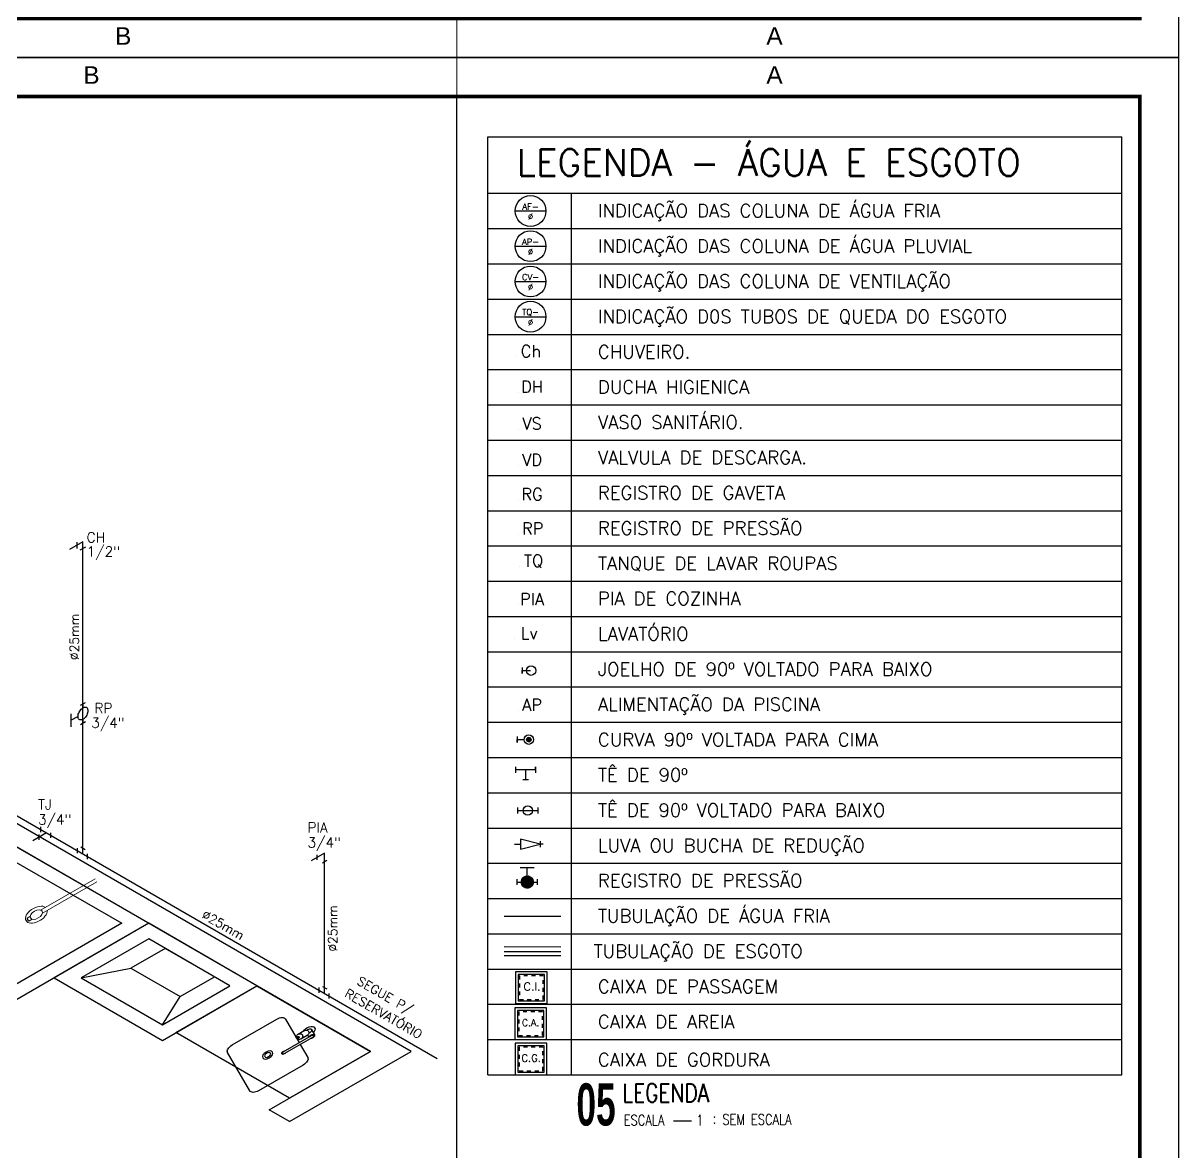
# Model space of a CAD drawing. Header units: millimetres. Extents: x -336 to -33, y -135 to 770.
# Drawn here: x -167.6 to -137.99, y 668.27 to 697.19 of the extents above; entities that cross this region are included whole.
import ezdxf
from ezdxf.enums import TextEntityAlignment as Align

# ---------------------------------------------------------------- set-up
doc = ezdxf.new("R2010")
doc.units = ezdxf.units.MM
doc.header["$LTSCALE"] = 50
doc.header["$MEASUREMENT"] = 0
for name, pattern in [('CONTINU', [0]), ('HIDDEN', [0.375, 0.25, -0.125]), ('HIDDENX2', [0.75, 0.5, -0.25])]:
    doc.linetypes.add(name, pattern=pattern)
doc.layers.get('0').update_dxf_attribs({"linetype": 'CONTINUOUS'})
for name, color, linetype in [('-HIDRO', 8, 'CONTINUOUS'), ('A-PEN-R', 1, 'CONTINUOUS'), ('A-PEN-Y', 2, 'CONTINUOUS'), ('AF', 5, 'CONTINUOUS'), ('CONEXAO_AG_FRIA', 2, 'CONTINUOUS'), ('CONEXÃO_HIDRÁULICA', 2, 'CONTINUOUS'), ('Diametro', 2, 'CONTINUOUS'), ('Eixo', 4, 'HIDDENX2'), ('HIDROGRAFIA', 4, 'CONTINUOUS'), ("LINHA - PROJETU'S", 1, 'CONTINUOUS'), ("PRANCHA - PROJETU'S", 7, 'CONTINUOUS'), ('TUBULAÇÃO_ESGOTO', 5, 'CONTINUOUS'), ('TUBULAÇÃO_HIDRÁULICA', 5, 'CONTINUOUS'), ('TXT_0', 7, 'CONTINUOUS'), ('TXT_1', 2, 'CONTINUOUS'), ('TXT_2', 6, 'CONTINUOUS')]:
    doc.layers.add(name, color=color, linetype=linetype)
doc.layers.add('E-Lay-9', color=9, linetype='CONTINUOUS', lineweight=9)
doc.styles.add('ADITIVOCAD', font='ROMANS.shx')
doc.styles.add('ARIAL', font='arial.ttf', dxfattribs={"height": 2})
doc.styles.add('R80', font='simplex.shx', dxfattribs={"height": 12})
doc.styles.add('REG140', font='romans.shx', dxfattribs={"width": 0.8, "height": 0.35})
doc.styles.add('REG80', font='romans.shx', dxfattribs={"width": 0.8, "height": 0.2})
doc.styles.add('ROMANS', font='romans', dxfattribs={"height": 0.1})
doc.styles.add('SANSSERIF2', font='sanssb__.ttf', dxfattribs={"width": 0.8})

# ---------------------------------------------------------------- blocks, each defined once
blk = doc.blocks.new('ADFSGASDFG')
at = {"layer": "PRANCHA - PROJETU'S", "color": 1}
for p, q in [((360.678, 107.346), (276.578, 107.346)), ((360.678, 47.946), (360.678, 107.346)), ((276.578, 47.946), (360.678, 47.946))]:
    blk.add_line(p, q, dxfattribs=at)
at = {"layer": "PRANCHA - PROJETU'S", "color": 4, "const_width": 0.1}
blk.add_lwpolyline([(279.078, 106.346), (359.678, 106.346), (359.678, 48.946), (279.078, 48.946)], close=True, dxfattribs=at)
blk = doc.blocks.new('CRBODADOSÇ')
at = {"layer": "PRANCHA - PROJETU'S", "color": 3}
blk.add_line((164.825, 196.917), (165.288, 196.917), dxfattribs=at)
at = {"layer": "PRANCHA - PROJETU'S", "color": 3, "style": 'REG80', "width": 0.8}
for s, p in [('ESCALA', (163.548, 196.799)), ('1', (165.407, 196.799)), (':', (165.829, 196.842))]:
    blk.add_text(s, height=0.27, dxfattribs=at).set_placement(p)
at = {"layer": "PRANCHA - PROJETU'S", "color": 2, "style": 'REG140', "width": 0.8}
for tag, p in [('PROJETO', (163.521, 198.067)), ('DESENHO', (163.516, 197.395))]:
    blk.add_attdef(tag, p, '', height=0.472, dxfattribs=at)
at = {"layer": "PRANCHA - PROJETU'S", "style": 'SANSSERIF2', "width": 0.6}
blk.add_attdef('00', text='', height=1.08, dxfattribs=at).set_placement((162.84, 196.795), align=Align.CENTER)
at = {"layer": "PRANCHA - PROJETU'S", "color": 3, "style": 'REG80', "width": 0.8}
blk.add_attdef('ESCALA', (166.075, 196.813), '', height=0.27, dxfattribs=at)
blk = doc.blocks.new('Adh_Afn')
blk.add_line((-0.25, 0), (0.25, 0))
blk.add_circle((0, 0), 0.25)
at = {"flags": 8}
for tag, p in [('$AF', (0, 0.07)), ('$DIAM', (0, -0.091))]:
    blk.add_attdef(tag, text='', height=0.1, dxfattribs=at).set_placement(p, align=Align.MIDDLE)
blk = doc.blocks.new('ADH_HIUTILIZ1')
blk.add_line((0.12, 0), (0.12, 0))
at = {"flags": 8}
blk.add_attdef('$N', text='', height=0.09, dxfattribs=at).set_placement((0.2262, 0.0422), align=Align.MIDDLE)
blk = doc.blocks.new('Adh_cx_j90b')
blk.add_lwpolyline([(-0.068, 0.0225), (-0.068, -0.0225), (-0.068, 0), (-0.0056, 0)])
blk.add_circle((0, 0), 0.0359)
blk = doc.blocks.new('Adh_cx_c90c')
h = blk.add_hatch()
h.set_pattern_fill('_U', color=256, scale=0.002, angle=45, style=0, double=1, pattern_type=0)
h.set_pattern_definition([(45, (-6.0733674, -5.0413484), (-0.00141421356, 0.00141421356), []), (135, (-6.0733674, -5.0413484), (-0.00141421356, -0.00141421356), [])])
h.paths.add_polyline_path([(-0.017, 0, 1), (0.017, 0, 1)])
blk.add_lwpolyline([(-0.088, 0.0225), (-0.088, -0.0225), (-0.088, 0), (-0.0359, 0)])
for radius in [0.0359, 0.017]:
    blk.add_circle((0, 0), radius)
blk = doc.blocks.new('Adh_cx_te90')
for p, q in [((-0.075, -0.0225), (-0.075, 0.0225)), ((0.075, 0), (-0.075, 0)), ((0, -0.075), (0, 0)), ((0.075, 0), (0.075, 0.0225)), ((0.075, 0.0225), (0.075, -0.0225)), ((-0.0225, -0.075), (0.0225, -0.075))]:
    blk.add_line(p, q)
blk = doc.blocks.new('Adh_cx_te90b')
for p, q in [((-0.078, 0.0225), (-0.078, -0.0225)), ((-0.078, 0), (0.078, 0)), ((0.078, -0.0225), (0.078, 0.0225))]:
    blk.add_line(p, q)
blk.add_circle((0, 0), 0.0359)
blk = doc.blocks.new('Adh_cx_lvr')
for p, q in [((0, 0), (-0.15, 0.0375)), ((-0.15, 0.0375), (-0.15, -0.0375)), ((-0.15, -0.0375), (0, 0)), ((0, 0.0225), (0, -0.0225)), ((-0.195, 0), (-0.15, 0)), ((0.0225, 0), (0, 0))]:
    blk.add_line(p, q)
blk = doc.blocks.new('Adh_acs_rg')
h = blk.add_hatch()
h.set_pattern_fill('_U', color=256, scale=0.002, angle=45, style=0, double=1)
h.set_pattern_definition([(45, (-7.4131718, -5.1711377), (-0.00141421356, 0.00141421356), []), (135, (-7.4131718, -5.1711377), (-0.00141421356, -0.00141421356), [])])
h.paths.add_polyline_path([(-0.046, 0, 1), (0.046, 0, 1)])
for p, q in [((0.0525, 0.1082), (-0.0525, 0.1082)), ((0, 0.046), (0, 0.1082)), ((-0.078, 0.0225), (-0.078, -0.0225)), ((0.078, -0.0225), (0.078, 0.0225)), ((-0.078, 0), (-0.046, 0)), ((0.046, 0), (0.078, 0))]:
    blk.add_line(p, q)
blk.add_circle((0, 0), 0.046)
blk = doc.blocks.new('Adhs_RefTbl')
at = {"color": 0, "linetype": 'ByBlock', "ltscale": 0.5}
blk.add_line((-0.321, 0), (0.321, 0), dxfattribs=at)
blk = doc.blocks.new('inp_cx')
for p, q in [((40, 40), (-40, 40)), ((-40, 40), (-40, -40)), ((40, -40), (40, 40)), ((-40, -40), (40, -40))]:
    blk.add_line(p, q)
at = {"color": 1, "linetype": 'Continuous', "ltscale": 0.5}
for p, q in [((33, 33), (-33, 33)), ((-33, 33), (-33, -33)), ((33, -33), (33, 33)), ((-33, -33), (33, -33))]:
    blk.add_line(p, q, dxfattribs=at)
at = {"color": 1, "linetype": 'HIDDEN', "ltscale": 0.5}
for p, q in [((30, 30), (-30, 30)), ((-30, 30), (-30, -30)), ((30, -30), (30, 30)), ((-30, -30), (30, -30))]:
    blk.add_line(p, q, dxfattribs=at)
at = {"style": 'R80'}
blk.add_text('C.I.', height=20.59, dxfattribs=at).set_placement((-19.6, -7.5))
blk = doc.blocks.new('_cxgordu')
for p, q in [((40, 40), (-40, 40)), ((-40, 40), (-40, -40)), ((40, -40), (40, 40)), ((-40, -40), (40, -40))]:
    blk.add_line(p, q)
at = {"color": 1, "linetype": 'Continuous', "ltscale": 0.5}
for p, q in [((33, 33), (-33, 33)), ((-33, 33), (-33, -33)), ((33, -33), (33, 33)), ((-33, -33), (33, -33))]:
    blk.add_line(p, q, dxfattribs=at)
at = {"color": 1, "linetype": 'HIDDEN', "ltscale": 0.5}
for p, q in [((30, 30), (-30, 30)), ((-30, 30), (-30, -30)), ((30, -30), (30, 30)), ((-30, -30), (30, -30))]:
    blk.add_line(p, q, dxfattribs=at)
at = {"style": 'R80'}
blk.add_text('C.G.', height=18.48, dxfattribs=at).set_placement((-24.3, -6.9))
blk = doc.blocks.new('_cxareia')
for p, q in [((40, 40), (-40, 40)), ((-40, 40), (-40, -40)), ((40, -40), (40, 40)), ((-40, -40), (40, -40))]:
    blk.add_line(p, q)
at = {"color": 1, "linetype": 'Continuous', "ltscale": 0.5}
for p, q in [((33, 33), (-33, 33)), ((-33, 33), (-33, -33)), ((33, -33), (33, 33)), ((-33, -33), (33, -33))]:
    blk.add_line(p, q, dxfattribs=at)
at = {"color": 1, "linetype": 'HIDDEN', "ltscale": 0.5}
for p, q in [((30, 30), (-30, 30)), ((-30, 30), (-30, -30)), ((30, -30), (30, 30)), ((-30, -30), (30, -30))]:
    blk.add_line(p, q, dxfattribs=at)
at = {"style": 'R80'}
blk.add_text('C.A.', height=17.28, dxfattribs=at).set_placement((-22, -6.1))
blk = doc.blocks.new('Cuba coz')
at = {"color": 8}
blk.add_line((7.5, -4.5), (7.5, -2.41), dxfattribs=at)
for points in [[(13.41, -6.5), (13.41, -20, 0.414214), (17.41, -24), (44.41, -24, 0.414214), (48.41, -20), (48.41, 20, 0.414214), (44.41, 24), (17.41, 24, 0.414214), (13.41, 20), (13.41, 0.74)], [(6.7, 1.75), (6, 1.75, 0.546464), (4.41, -0.73, -0.10784), (4.5, -1.15), (4.5, -5.5)], [(11.72, 2.5), (7.96, 2.5, 0.133256), (7.32, 2.33, 0.106756), (6.71, 1.77, 0.082828), (6.34, 0.99, 0.071352), (6.19, 0, 0.071352), (6.34, -0.99, 0.082828), (6.71, -1.77, 0.106756), (7.32, -2.33, 0.133256), (7.96, -2.5), (11.72, -2.5)], [(4.41, -0.73, 0.293273), (6, -1.75), (6.7, -1.75)], [(13.41, -1), (13.41, -4.5, 0.414214)]]:
    blk.add_lwpolyline(points, format="xyb", dxfattribs=at)
for points in [[(11.72, -2.5, 0.133256), (12.36, -2.33, 0.106756), (12.97, -1.77, 0.082828), (13.35, -0.99, 0.071352), (13.49, 0, 0.071352), (13.35, 0.99, 0.082828), (12.97, 1.77, 0.106756), (12.36, 2.33, 0.133256), (11.72, 2.5, 0.133256), (11.08, 2.33, 0.106756), (10.47, 1.77, 0.082828), (10.1, 0.99, 0.071352), (9.95, 0, 0.071352), (10.1, -0.99, 0.082828), (10.47, -1.77, 0.106756), (11.08, -2.33, 0.133256)], [(12.47, 0.75, 0.133256), (12.28, 0.7, 0.106756), (12.1, 0.53, 0.082828), (11.98, 0.3, 0.071352), (11.94, 0, 0.071352), (11.98, -0.3, 0.082828), (12.1, -0.53, 0.106756), (12.28, -0.7, 0.133256), (12.47, -0.75, 0.133256), (12.66, -0.7, 0.106756), (12.85, -0.53, 0.082828), (12.96, -0.3, 0.071352), (13, 0, 0.071352), (12.96, 0.3, 0.082828), (12.85, 0.53, 0.106756), (12.66, 0.7, 0.133256)], [(6, -6.5), (23, -6.5, 1), (23, -4.5), (6, -4.5, 1)]]:
    blk.add_lwpolyline(points, format="xyb", close=True, dxfattribs=at)
for radius in [3, 1.75]:
    blk.add_circle((30.91, 0), radius, dxfattribs=at)
for centre, radius, start, end in [((6, 0), 3.5, 45.58469, 244.62307), ((6, -5.5), 1.5, 41.81031, 318.18969), ((6, 0), 3.5, 295.37693, 314.41531), ((23, -5.5), 1.25, 233.1301, 126.8699)]:
    blk.add_arc(centre, radius, start, end, dxfattribs=at)
blk = doc.blocks.new('Chuveiro')
at = {"layer": 'E-Lay-9', "color": 8}
for p, q in [((-0.0311, 0.0156), (-0.3604, 0.0156)), ((0.0509, 0.0156), (0.0311, 0.0156)), ((0.0509, 0.0156), (0.0509, -0.0156)), ((-0.0311, -0.0156), (-0.3604, -0.0156)), ((0.0509, -0.0156), (0.0311, -0.0156))]:
    blk.add_line(p, q, dxfattribs=at)
blk.add_circle((0, 0), 0.0348, dxfattribs=at)
for centre, radius, start, end in [((0, 0), 0.0624, 194.4775, 165.5225), ((0.0093, 0), 0.0444, 339.42663, 20.57337)]:
    blk.add_arc(centre, radius, start, end, dxfattribs=at)
blk = doc.blocks.new('IsoBlk7')
at = {"layer": '-HIDRO', "linetype": 'Continuous'}
for p, q in [((1.7291, -0.686), (-0.6793, 1.7225)), ((-0.3497, 1.1808), (-0.7854, 1.6164)), ((1.517, -0.686), (-0.3497, 1.1808)), ((0.0038, -0.0213), (0.2636, 0.0678)), ((0.4281, -0.4455), (0.5221, -0.1906)), ((1.0928, -1.1102), (0.4988, -0.5163)), ((0.9867, -1.2163), (1.517, -0.686)), ((1.0928, -1.3224), (1.7291, -0.686)), ((1.0928, -1.3224), (0.9867, -1.2163))]:
    blk.add_line(p, q, dxfattribs=at)
for points in [[(-0.3497, -0.2334), (-1.0569, 0.4737), (-0.3497, 1.1808), (0.3574, 0.4737)], [(-0.3497, -0.092), (-0.9154, 0.4737), (-0.3497, 1.0394), (0.2159, 0.4737)], [(0.923, -0.092), (0.3574, 0.4737), (-0.1376, -0.0213), (0.4281, -0.587)], [(0.7816, -0.092), (0.3574, 0.3323), (0.0038, -0.0213), (0.4281, -0.4455)], [(0.7012, -0.0115), (0.4427, 0.2469), (0.2636, 0.0678), (0.5221, -0.1906)]]:
    blk.add_lwpolyline(points, close=True, dxfattribs=at)
at = {"layer": '-HIDRO', "linetype": 'CONTINU'}
blk.add_lwpolyline([(1.0928, -1.1102), (0.4988, -0.5163), (0.923, -0.092), (1.517, -0.686)], close=True, dxfattribs=at)
at = {"layer": '-HIDRO', "rotation": 225}
blk.add_blockref('Chuveiro', (-0.2308, 0.5522), dxfattribs=at)
at = {"layer": '-HIDRO', "xscale": -0.01000000000021828, "yscale": 0.01000000000021828, "zscale": 0.01, "rotation": 45}
blk.add_blockref('Cuba coz', (1.2466, -0.4511, -6.3346), dxfattribs=at)
at = {"layer": 'Diametro', "style": 'ROMANS'}
blk.add_text('DETALHE 06', height=0.1, rotation=315, dxfattribs=at).set_placement((-0.6819, -0.2893), align=Align.CENTER)
blk = doc.blocks.new('ADH_CXI_RG_A')
for p, q in [((0.0195, 0.0667), (-0.0195, 0.0892)), ((0, 0.078), (0, 0.046)), ((-0.0195, -0.0667), (0.0195, -0.0892)), ((0, -0.046), (0, -0.078)), ((0.0398, -0.023), (0.0937, -0.0541)), ((0.0937, -0.1066), (0.0937, -0.0016))]:
    blk.add_line(p, q)
blk.add_lwpolyline([(0.0398, -0.023, 0.064782), (0.0374, -0.0059, 0.052885), (0.0305, 0.0119, 0.05077), (0.0199, 0.0283, 0.057376), (0.0069, 0.0413, 0.075912), (-0.0069, 0.0493, 0.111921), (-0.0199, 0.0513, 0.1493), (-0.0305, 0.0472, 0.133827), (-0.0374, 0.0373, 0.091621), (-0.0398, 0.023, 0.064782), (-0.0374, 0.0059, 0.052885), (-0.0305, -0.0119, 0.05077), (-0.0199, -0.0283, 0.057376), (-0.0069, -0.0413, 0.075912), (0.0069, -0.0493, 0.111921), (0.0199, -0.0513, 0.1493), (0.0305, -0.0472, 0.133827), (0.0374, -0.0373, 0.091621), (0.0398, -0.023)], format="xyb", close=True)
blk = doc.blocks.new('*U1028', base_point=(2541.5, 283.9))
for p, q in [((2535.4, 277.1), (2535.4, 283.8)), ((2538.6, 275.6), (2544.4, 278.9))]:
    blk.add_line(p, q)

msp = doc.modelspace()

# ---------------------------------------------------------------- linework, layer by layer
at = {"layer": 'A-PEN-R'}
msp.add_line((-156.489, 667.653), (-156.489, 695.311), dxfattribs=at)
at = {"layer": 'A-PEN-Y'}
for p, q in [((-167.152, 676.595), (-167.152, 676.461)), ((-166.898, 676.448), (-166.898, 676.315)), ((-166.215, 676.054), (-166.215, 675.92)), ((-166.124, 676.086), (-166.008, 676.02)), ((-165.961, 675.907), (-165.961, 675.774)), ((-160.025, 672.48), (-160.025, 672.346)), ((-159.933, 672.512), (-159.818, 672.446)), ((-159.77, 672.333), (-159.77, 672.199))]:
    msp.add_line(p, q, dxfattribs=at)
at = {"layer": 'AF'}
for p, q in [((-166.066, 683.901), (-166.413, 683.701)), ((-166.066, 675.901), (-166.066, 683.901)), ((-169.067, 677.634), (-156.988, 670.66)), ((-167.003, 676.442), (-167.35, 676.242)), ((-159.876, 675.927), (-160.222, 675.727)), ((-159.876, 672.327), (-159.876, 675.927))]:
    msp.add_line(p, q, dxfattribs=at)
at = {"layer": 'CONEXÃO_HIDRÁULICA'}
for p, q in [((-167.191, 676.27), (-167.191, 676.4)), ((-160.063, 675.755), (-160.063, 675.885)), ((-159.932, 675.678), (-159.819, 675.743))]:
    msp.add_line(p, q, dxfattribs=at)
at = {"layer": 'Eixo'}
msp.add_line((-155.276, 673.408), (-153.827, 673.407), dxfattribs=at)
at = {"layer": "LINHA - PROJETU'S", "color": 1, "const_width": 0.03}
for points in [[(-138.989, 707.399), (-156.489, 707.399), (-156.489, 696.311)], [(-156.489, 696.311), (-156.489, 695.311)]]:
    msp.add_lwpolyline(points, dxfattribs=at)
at = {"layer": "PRANCHA - PROJETU'S", "color": 1}
msp.add_lwpolyline([(-138.989, 673.061), (-138.989, 695.311), (-156.489, 695.311)], dxfattribs=at)
at = {"layer": 'TUBULAÇÃO_ESGOTO'}
for p, q in [((-153.827, 673.52), (-155.276, 673.521)), ((-153.827, 673.294), (-155.277, 673.295))]:
    msp.add_line(p, q, dxfattribs=at)
at = {"layer": 'TXT_1'}
for p, q in [((-155.695, 670.246), (-155.695, 694.275)), ((-155.695, 694.275), (-139.448, 694.275)), ((-155.695, 670.246), (-155.695, 694.275)), ((-139.448, 670.246), (-139.448, 694.275)), ((-155.695, 692.83), (-139.448, 692.83)), ((-153.549, 670.246), (-153.549, 692.83)), ((-155.695, 691.926), (-139.448, 691.926)), ((-155.695, 691.023), (-139.448, 691.023)), ((-155.695, 690.12), (-139.448, 690.12)), ((-155.695, 689.216), (-139.448, 689.216)), ((-155.695, 688.313), (-139.448, 688.313)), ((-155.695, 687.41), (-139.448, 687.41)), ((-155.695, 686.506), (-139.448, 686.506)), ((-155.695, 685.603), (-139.448, 685.603)), ((-155.695, 684.699), (-139.448, 684.699)), ((-155.695, 683.796), (-139.448, 683.796)), ((-155.695, 682.893), (-139.448, 682.893)), ((-155.695, 681.989), (-139.448, 681.989)), ((-155.695, 681.086), (-139.448, 681.086)), ((-155.695, 680.183), (-139.448, 680.183)), ((-155.695, 679.279), (-139.448, 679.279)), ((-155.695, 679.279), (-139.448, 679.279)), ((-155.695, 678.376), (-139.448, 678.376)), ((-155.695, 677.473), (-139.448, 677.473)), ((-155.695, 676.569), (-139.448, 676.569)), ((-155.695, 675.666), (-139.448, 675.666)), ((-155.695, 674.763), (-139.448, 674.763)), ((-155.695, 674.763), (-139.448, 674.763)), ((-155.695, 673.859), (-139.448, 673.859)), ((-155.695, 672.956), (-139.448, 672.956)), ((-155.695, 672.052), (-139.448, 672.052)), ((-155.695, 671.149), (-139.448, 671.149)), ((-155.695, 670.246), (-139.448, 670.246))]:
    msp.add_line(p, q, dxfattribs=at)

# ---------------------------------------------------------------- block references
at = {"layer": 'AF', "color": 5, "linetype": 'Continuous', "xscale": 4.898979485732712, "yscale": 2.828427124842237, "zscale": 4.898979485732712}
msp.add_blockref('IsoBlk7', (-166.13, 672.787), dxfattribs=at)
at = {"layer": 'CONEXAO_AG_FRIA', "xscale": 0.02400000000125146, "yscale": 0.02399999999988722, "zscale": 2.4}
msp.add_blockref('*U1028', (-166.066, 683.893), dxfattribs=at)
at = {"layer": 'CONEXÃO_HIDRÁULICA', "xscale": -3.200000000000728, "yscale": 3.199999999999818, "zscale": 3.2}
msp.add_blockref('ADH_CXI_RG_A', (-166.066, 679.501), dxfattribs=at)
at = {"layer": 'HIDROGRAFIA', "xscale": 0.01016275671760874, "yscale": 0.01016275671658174, "zscale": 0.01016275671656531}
for name, p in [('inp_cx', (-154.578, 672.479)), ('_cxareia', (-154.597, 671.556)), ('_cxgordu', (-154.586, 670.652))]:
    msp.add_blockref(name, p, dxfattribs=at)
at = {"layer": "PRANCHA - PROJETU'S", "color": 1}
for p in [(-498.667, 648.365), (-498.667, 588.965)]:
    msp.add_blockref('ADFSGASDFG', p, dxfattribs=at)
at = {"layer": "PRANCHA - PROJETU'S"}
msp.add_blockref('CRBODADOSÇ', (-315.761, 472.151), dxfattribs=at).add_auto_attribs({'ESCALA': 'SEM ESCALA', 'DESENHO': 'LEGENDA', '00': '05'})
at = {"layer": 'TUBULAÇÃO_HIDRÁULICA', "xscale": 2.258390381458958, "yscale": 2.258390381458958, "zscale": 2.258390381458958}
msp.add_blockref('Adhs_RefTbl', (-154.552, 674.311), dxfattribs=at)
at = {"layer": 'TXT_1'}
ref = msp.add_blockref('Adh_Afn', (-154.599, 692.378), dxfattribs=dict(at, xscale=1.58087326702086, yscale=1.58087326702086, zscale=1.58087326702127))
ref.add_attrib('$AF', 'AF-', dxfattribs={"layer": '0', "height": 0.1581, "style": 'ADITIVOCAD', "flags": 8}).set_placement((-154.599, 692.489), align=Align.MIDDLE)
ref.add_attrib('$DIAM', '%%C', dxfattribs={"layer": '0', "height": 0.1581, "style": 'ADITIVOCAD', "flags": 8}).set_placement((-154.599, 692.234), align=Align.MIDDLE)
ref = msp.add_blockref('Adh_Afn', (-154.599, 691.475), dxfattribs=dict(at, xscale=1.58087326702086, yscale=1.58087326702086, zscale=1.58087326702127))
ref.add_attrib('$AF', 'AP-', dxfattribs={"layer": '0', "height": 0.1581, "style": 'ADITIVOCAD', "flags": 8}).set_placement((-154.599, 691.586), align=Align.MIDDLE)
ref.add_attrib('$DIAM', '%%C', dxfattribs={"layer": '0', "height": 0.1581, "style": 'ADITIVOCAD', "flags": 8}).set_placement((-154.599, 691.331), align=Align.MIDDLE)
ref = msp.add_blockref('Adh_Afn', (-154.599, 690.571), dxfattribs=dict(at, xscale=1.58087326702086, yscale=1.58087326702086, zscale=1.58087326702127))
ref.add_attrib('$AF', 'CV-', dxfattribs={"layer": '0', "height": 0.1581, "style": 'ADITIVOCAD', "flags": 8}).set_placement((-154.599, 690.682), align=Align.MIDDLE)
ref.add_attrib('$DIAM', '%%C', dxfattribs={"layer": '0', "height": 0.1581, "style": 'ADITIVOCAD', "flags": 8}).set_placement((-154.599, 690.428), align=Align.MIDDLE)
ref = msp.add_blockref('Adh_Afn', (-154.599, 689.668), dxfattribs=dict(at, xscale=1.58087326702086, yscale=1.58087326702086, zscale=1.58087326702127))
ref.add_attrib('$AF', 'TQ-', dxfattribs={"layer": '0', "height": 0.1581, "style": 'ADITIVOCAD', "flags": 8}).set_placement((-154.599, 689.779), align=Align.MIDDLE)
ref.add_attrib('$DIAM', '%%C', dxfattribs={"layer": '0', "height": 0.1581, "style": 'ADITIVOCAD', "flags": 8}).set_placement((-154.599, 689.524), align=Align.MIDDLE)
ref = msp.add_blockref('ADH_HIUTILIZ1', (-155.357, 688.643), dxfattribs=dict(at, xscale=3.387585572188437, yscale=3.387585572188437, zscale=3.387585572188437))
ref.add_attrib('$N', 'Ch', dxfattribs={"layer": '0', "height": 0.3049, "style": 'ADITIVOCAD', "flags": 8}).set_placement((-154.591, 688.786), align=Align.MIDDLE)
ref = msp.add_blockref('ADH_HIUTILIZ1', (-155.326, 687.733), dxfattribs=dict(at, xscale=3.387585572188437, yscale=3.387585572188437, zscale=3.387585572188437))
ref.add_attrib('$N', 'DH', dxfattribs={"layer": '0', "height": 0.3049, "style": 'ADITIVOCAD', "flags": 8}).set_placement((-154.56, 687.876), align=Align.MIDDLE)
ref = msp.add_blockref('ADH_HIUTILIZ1', (-155.326, 686.791), dxfattribs=dict(at, xscale=3.387585572188437, yscale=3.387585572188437, zscale=3.387585572188437))
ref.add_attrib('$N', 'VS', dxfattribs={"layer": '0', "height": 0.3049, "style": 'ADITIVOCAD', "flags": 8}).set_placement((-154.56, 686.934), align=Align.MIDDLE)
ref = msp.add_blockref('ADH_HIUTILIZ1', (-155.326, 685.861), dxfattribs=dict(at, xscale=3.387585572188437, yscale=3.387585572188437, zscale=3.387585572188437))
ref.add_attrib('$N', 'VD', dxfattribs={"layer": '0', "height": 0.3049, "style": 'ADITIVOCAD', "flags": 8}).set_placement((-154.56, 686.004), align=Align.MIDDLE)
ref = msp.add_blockref('ADH_HIUTILIZ1', (-155.326, 684.976), dxfattribs=dict(at, xscale=3.387585572188437, yscale=3.387585572188437, zscale=3.387585572188437))
ref.add_attrib('$N', 'RG', dxfattribs={"layer": '0', "height": 0.3049, "style": 'ADITIVOCAD', "flags": 8}).set_placement((-154.56, 685.12), align=Align.MIDDLE)
ref = msp.add_blockref('ADH_HIUTILIZ1', (-155.309, 684.097), dxfattribs=dict(at, xscale=3.387585572188437, yscale=3.387585572188437, zscale=3.387585572188437))
ref.add_attrib('$N', 'RP', dxfattribs={"layer": '0', "height": 0.3049, "style": 'ADITIVOCAD', "flags": 8}).set_placement((-154.543, 684.24), align=Align.MIDDLE)
ref = msp.add_blockref('ADH_HIUTILIZ1', (-155.288, 683.259), dxfattribs=dict(at, xscale=3.387585572188437, yscale=3.387585572188437, zscale=3.387585572188437))
ref.add_attrib('$N', 'TQ', dxfattribs={"layer": '0', "height": 0.3049, "style": 'ADITIVOCAD', "flags": 8}).set_placement((-154.522, 683.402), align=Align.MIDDLE)
ref = msp.add_blockref('ADH_HIUTILIZ1', (-155.326, 682.29), dxfattribs=dict(at, xscale=3.387585572188437, yscale=3.387585572188437, zscale=3.387585572188437))
ref.add_attrib('$N', 'PIA', dxfattribs={"layer": '0', "height": 0.3049, "style": 'ADITIVOCAD', "flags": 8}).set_placement((-154.56, 682.433), align=Align.MIDDLE)
ref = msp.add_blockref('ADH_HIUTILIZ1', (-155.404, 681.417), dxfattribs=dict(at, xscale=3.387585572188437, yscale=3.387585572188437, zscale=3.387585572188437))
ref.add_attrib('$N', 'Lv', dxfattribs={"layer": '0', "height": 0.3049, "style": 'ADITIVOCAD', "flags": 8}).set_placement((-154.637, 681.56), align=Align.MIDDLE)
at = {"layer": 'TXT_1', "xscale": 3.387585572188437, "yscale": 3.387585572188437, "zscale": 3.387585572188437}
for name, p in [('Adh_cx_j90b', (-154.584, 680.602)), ('Adh_cx_c90c', (-154.644, 678.834)), ('Adh_cx_te90', (-154.724, 678.062)), ('Adh_cx_te90b', (-154.67, 677.017)), ('Adh_cx_lvr', (-154.352, 676.157)), ('Adh_acs_rg', (-154.683, 675.185))]:
    msp.add_blockref(name, p, dxfattribs=at)
at = {"layer": 'TXT_1'}
ref = msp.add_blockref('ADH_HIUTILIZ1', (-155.326, 679.58), dxfattribs=dict(at, xscale=3.387585572188437, yscale=3.387585572188437, zscale=3.387585572188437))
ref.add_attrib('$N', 'AP', dxfattribs={"layer": '0', "height": 0.3049, "style": 'ADITIVOCAD', "flags": 8}).set_placement((-154.56, 679.723), align=Align.MIDDLE)

# ---------------------------------------------------------------- texts
at = {"layer": 'CONEXAO_AG_FRIA', "style": 'ROMANS'}
for s, p in [('CH', (-165.972, 683.886)), ('1/2"', (-165.972, 683.526)), ('RP', (-165.769, 679.511)), ('3/4"', (-165.854, 679.136)), ('TJ', (-167.217, 677.041)), ('3/4"', (-167.217, 676.657)), ('PIA', (-160.312, 676.454)), ('3/4"', (-160.312, 676.07))]:
    msp.add_text(s, height=0.256, dxfattribs=at).set_placement(p)
at = {"layer": 'Diametro', "style": 'ROMANS'}
for s, rotation, p in [('%%C25mm', 90, (-166.173, 681.465)), ('%%C25mm', 90, (-159.555, 673.994)), ('%%C25mm', 330, (-162.532, 673.985)), ('SEGUE P/', 330, (-158.386, 672.184)), ('RESERVATÓRIO', 330, (-158.421, 671.709))]:
    msp.add_text(s, height=0.2304, rotation=rotation, dxfattribs=at).set_placement(p, align=Align.CENTER)
at = {"layer": "PRANCHA - PROJETU'S", "color": 50, "linetype": 'Continuous', "style": 'ARIAL'}
for s, p in [('B', (-165.036, 696.861)), ('A', (-148.349, 696.861)), ('B', (-165.849, 695.861)), ('A', (-148.349, 695.861))]:
    msp.add_text(s, height=0.45, dxfattribs=at).set_placement(p, align=Align.MIDDLE)
at = {"layer": 'TXT_0', "style": 'ADITIVOCAD'}
for s, height, p in [('INDICAÇÃO DAS COLUNA DE ÁGUA FRIA', 0.33876, (-152.872, 692.215)), ('INDICAÇÃO DAS COLUNA DE ÁGUA PLUVIAL', 0.33876, (-152.872, 691.311)), ('INDICAÇÃO DAS COLUNA DE VENTILAÇÃO', 0.33876, (-152.872, 690.408)), ('INDICAÇÃO D0S TUBOS DE QUEDA DO ESGOTO', 0.33876, (-152.872, 689.505)), ('CHUVEIRO.', 0.3388, (-152.872, 688.601)), ('DUCHA HIGIENICA', 0.33876, (-152.872, 687.698)), ('VASO SANITÁRIO.', 0.33876, (-152.872, 686.795)), ('VALVULA DE DESCARGA.', 0.33876, (-152.872, 685.891)), ('REGISTRO DE GAVETA', 0.33876, (-152.872, 684.988)), ('REGISTRO DE PRESSÃO', 0.33876, (-152.872, 684.084)), ('TANQUE DE LAVAR ROUPAS', 0.33876, (-152.872, 683.181)), ('PIA DE COZINHA', 0.33876, (-152.872, 682.278)), ('LAVATÓRIO', 0.3388, (-152.872, 681.374)), ('JOELHO DE 90º VOLTADO PARA BAIXO', 0.33876, (-152.872, 680.471)), ('ALIMENTAÇÃO DA PISCINA', 0.33876, (-152.872, 679.568)), ('CURVA 90º VOLTADA PARA CIMA', 0.33876, (-152.872, 678.664)), ('TÊ DE 90º', 0.3388, (-152.872, 677.761)), ('TÊ DE 90º VOLTADO PARA BAIXO', 0.33876, (-152.872, 676.858)), ('LUVA OU BUCHA DE REDUÇÃO', 0.33876, (-152.872, 675.954)), ('REGISTRO DE PRESSÃO', 0.33876, (-152.872, 675.051)), ('TUBULAÇÃO DE ÁGUA FRIA', 0.33876, (-152.872, 674.148)), ('TUBULAÇÃO DE ESGOTO', 0.33876, (-152.983, 673.244)), ('CAIXA DE PASSAGEM', 0.33876, (-152.872, 672.341)), ('CAIXA DE AREIA', 0.33876, (-152.872, 671.438)), ('CAIXA DE GORDURA', 0.33876, (-152.872, 670.463))]:
    msp.add_text(s, height=height, dxfattribs=at).set_placement(p)
at = {"layer": 'TXT_2', "style": 'ADITIVOCAD'}
msp.add_text('LEGENDA - ÁGUA E ESGOTO', height=0.67752, dxfattribs=at).set_placement((-154.957, 693.281))

doc.saveas('drawing.dxf')
